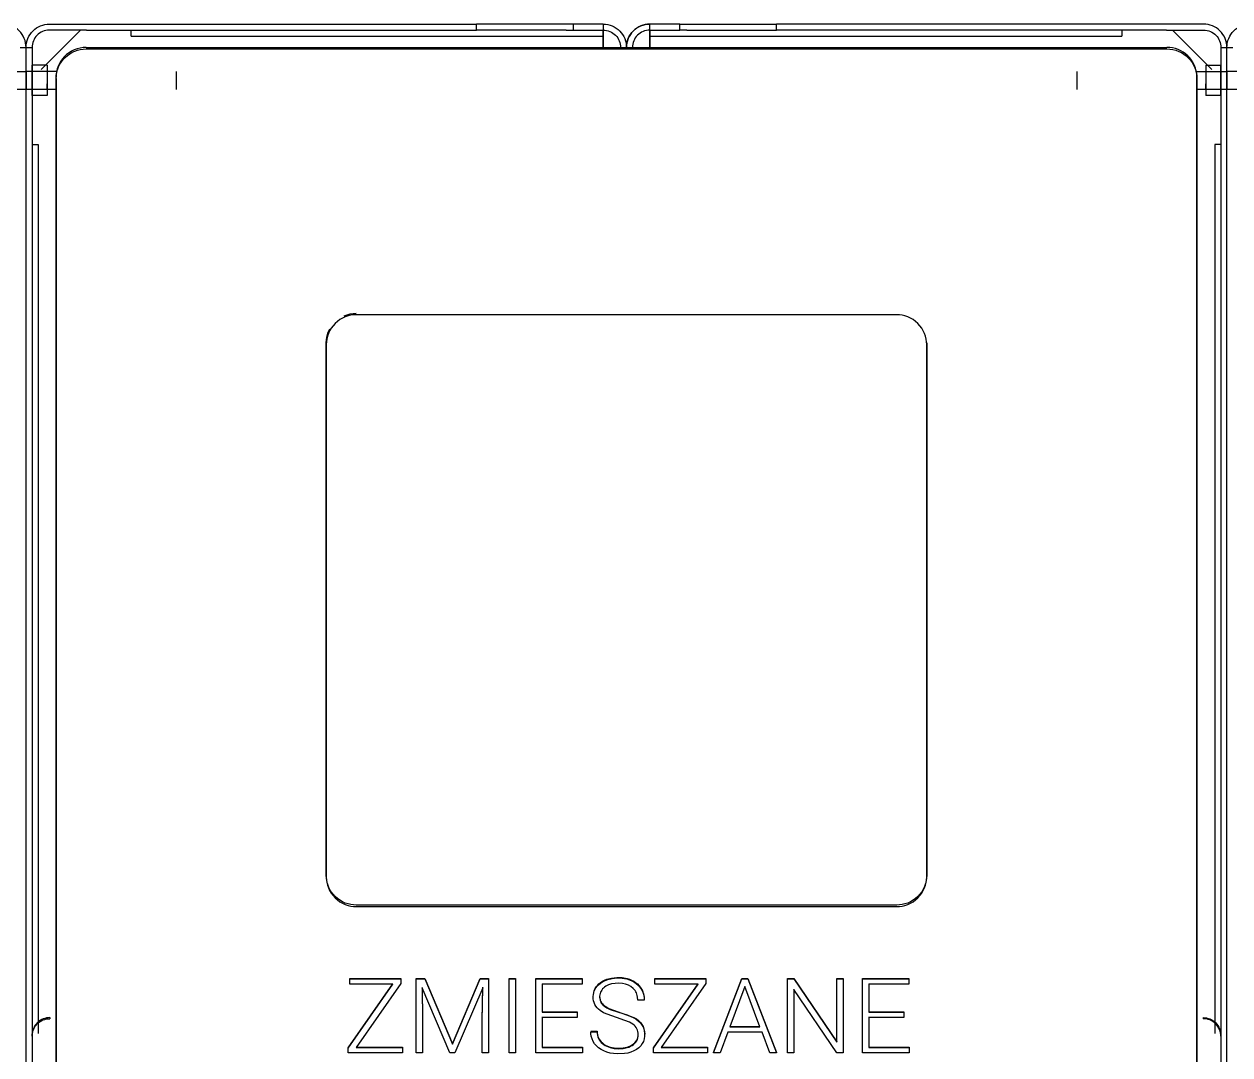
# Model space of a CAD drawing. Header units: millimetres. Extents: x 10366 to 28454, y 24552 to 29702.
# Drawn here: x 22527.2 to 22928.8, y 26916.3 to 27259.6 of the extents above; entities that cross this region are included whole.
import ezdxf

# ---------------------------------------------------------------- set-up
doc = ezdxf.new("R2010")
doc.units = ezdxf.units.MM
doc.header["$LTSCALE"] = 3
doc.layers.add('DomyÅ›lny', color=7, linetype='Continuous')

msp = doc.modelspace()

# ---------------------------------------------------------------- linework, layer by layer
at = {"layer": 'DomyÅ›lny'}
for p, q in [((22545.94, 27257.57), (22532.82, 27244.45)), ((22534.51, 27246.14), (22545.94, 27257.57)), ((22535.58, 27259.57), (22677.82, 27259.57)), ((22547.94, 27257.57), (22535.58, 27257.57)), ((22547.94, 27257.57), (22677.82, 27257.57)), ((22562.82, 27255.57), (22562.82, 27257.57)), ((22677.82, 27257.57), (22677.82, 27259.57)), ((22710.06, 27259.57), (22677.82, 27259.57)), ((22707.71, 27257.57), (22677.82, 27257.57)), ((22707.71, 27257.57), (22710.06, 27257.57)), ((22710.06, 27259.57), (22710.06, 27257.57)), ((22720.06, 27259.57), (22720.06, 27257.57)), ((22720.06, 27257.57), (22720.06, 27255.57)), ((22720.06, 27257.57), (22720.06, 27251.3)), ((22720.06, 27251.3), (22720.06, 27257.57)), ((22735.58, 27257.57), (22735.58, 27259.57)), ((22735.58, 27255.57), (22735.58, 27257.57)), ((22735.58, 27257.57), (22735.58, 27251.3)), ((22735.58, 27251.3), (22735.58, 27257.57)), ((22745.58, 27257.57), (22745.58, 27259.57)), ((22745.58, 27259.57), (22777.82, 27259.57)), ((22747.94, 27257.57), (22745.58, 27257.57)), ((22747.94, 27257.57), (22777.82, 27257.57)), ((22777.82, 27257.57), (22777.82, 27259.57)), ((22920.06, 27259.57), (22777.82, 27259.57)), ((22907.71, 27257.57), (22777.82, 27257.57)), ((22892.82, 27257.57), (22892.82, 27255.57)), ((22907.71, 27257.57), (22920.06, 27257.57)), ((22921.13, 27246.14), (22909.71, 27257.57)), ((22909.71, 27257.57), (22922.85, 27244.42)), ((22562.82, 27255.57), (22720.06, 27255.57)), ((22735.58, 27255.57), (22892.82, 27255.57)), ((22525.82, 27251.81), (22527.82, 27251.81)), ((22527.82, 26881.3), (22527.82, 27251.81)), ((22527.82, 26881.3), (22527.82, 27251.81)), ((22527.82, 27251.81), (22529.82, 27251.81)), ((22529.82, 27251.81), (22529.82, 26881.3)), ((22547.82, 27251.81), (22907.82, 27251.81)), ((22547.82, 27251.3), (22907.82, 27251.3)), ((22925.82, 27251.81), (22927.82, 27251.81)), ((22925.82, 27251.81), (22925.82, 26881.3)), ((22927.82, 26881.3), (22927.82, 27251.81)), ((22927.82, 27251.81), (22929.82, 27251.81)), ((22927.82, 26881.3), (22927.82, 27251.81)), ((22534.82, 27245.84), (22529.82, 27245.84)), ((22920.82, 27245.84), (22925.82, 27245.84)), ((22517.52, 27243.84), (22527.82, 27243.84)), ((22538.12, 27243.84), (22527.82, 27243.84)), ((22534.82, 27243.84), (22529.82, 27243.84)), ((22537.82, 26892.17), (22537.82, 27241.95)), ((22537.82, 27241.45), (22537.82, 26891.66)), ((22917.52, 27243.84), (22927.82, 27243.84)), ((22917.82, 26892.17), (22917.82, 27241.95)), ((22917.82, 27241.45), (22917.82, 26891.66)), ((22920.82, 27243.84), (22925.82, 27243.84)), ((22938.12, 27243.84), (22927.82, 27243.84)), ((22527.82, 27237.84), (22517.82, 27237.84)), ((22537.82, 27237.84), (22527.82, 27237.84)), ((22534.82, 27237.84), (22529.82, 27237.84)), ((22927.82, 27237.84), (22917.82, 27237.84)), ((22925.82, 27237.84), (22920.82, 27237.84)), ((22937.82, 27237.84), (22927.82, 27237.84)), ((22534.82, 27235.84), (22529.82, 27235.84)), ((22925.82, 27235.84), (22920.82, 27235.84)), ((22529.82, 27219.42), (22531.82, 27219.42)), ((22531.82, 27219.42), (22531.82, 26923.43)), ((22925.82, 27219.42), (22923.82, 27219.42)), ((22923.82, 27219.42), (22923.82, 26923.43)), ((22817.82, 27162.75), (22637.82, 27162.75)), ((22627.82, 26976.02), (22627.82, 27153.4)), ((22627.82, 27153.4), (22627.82, 27152.9)), ((22627.82, 27152.9), (22627.82, 26975.51)), ((22827.82, 27153.4), (22827.82, 27152.9)), ((22827.82, 27153.4), (22827.82, 26976.02)), ((22827.82, 26975.51), (22827.82, 27152.9)), ((22817.82, 26966.16), (22637.82, 26966.16)), ((22637.82, 26965.65), (22817.82, 26965.65)), ((22635.16, 26918.66), (22650, 26939.95)), ((22635.16, 26918.5), (22650, 26939.78)), ((22635.61, 26939.95), (22635.61, 26941.73)), ((22635.61, 26941.73), (22652.61, 26941.73)), ((22635.61, 26939.78), (22635.61, 26941.56)), ((22635.61, 26941.56), (22652.61, 26941.56)), ((22650, 26939.78), (22635.61, 26939.78)), ((22652.61, 26940.07), (22637.72, 26918.68)), ((22652.61, 26941.73), (22652.61, 26940.24)), ((22652.61, 26941.56), (22652.61, 26940.07)), ((22657.81, 26941.73), (22660.61, 26941.73)), ((22657.81, 26917.09), (22657.81, 26941.73)), ((22657.81, 26916.92), (22657.81, 26941.56)), ((22657.81, 26941.56), (22660.61, 26941.56)), ((22660.61, 26941.73), (22669.83, 26919.98)), ((22660.61, 26941.56), (22669.83, 26919.82)), ((22669.83, 26919.98), (22679.09, 26941.73)), ((22669.83, 26919.82), (22679.09, 26941.56)), ((22679.09, 26941.73), (22681.9, 26941.73)), ((22679.09, 26941.56), (22681.9, 26941.56)), ((22681.9, 26941.73), (22681.9, 26917.09)), ((22681.9, 26941.56), (22681.9, 26916.92)), ((22688.7, 26917.09), (22688.7, 26941.73)), ((22688.7, 26941.73), (22690.81, 26941.73)), ((22688.7, 26916.92), (22688.7, 26941.56)), ((22688.7, 26941.56), (22690.81, 26941.56)), ((22690.81, 26941.73), (22690.81, 26917.09)), ((22690.81, 26941.56), (22690.81, 26916.92)), ((22697.6, 26917.09), (22697.6, 26941.73)), ((22697.6, 26941.73), (22713.07, 26941.73)), ((22697.6, 26916.92), (22697.6, 26941.56)), ((22697.6, 26941.56), (22713.07, 26941.56)), ((22699.71, 26939.95), (22699.71, 26930.66)), ((22713.07, 26939.78), (22699.71, 26939.78)), ((22699.71, 26939.78), (22699.71, 26930.49)), ((22713.07, 26941.73), (22713.07, 26939.95)), ((22713.07, 26941.56), (22713.07, 26939.78)), ((22736.81, 26918.66), (22751.65, 26939.95)), ((22736.81, 26918.5), (22751.65, 26939.78)), ((22737.26, 26939.95), (22737.26, 26941.73)), ((22737.26, 26941.73), (22754.26, 26941.73)), ((22737.26, 26939.78), (22737.26, 26941.56)), ((22737.26, 26941.56), (22754.26, 26941.56)), ((22751.65, 26939.78), (22737.26, 26939.78)), ((22754.26, 26940.07), (22739.37, 26918.68)), ((22754.26, 26941.73), (22754.26, 26940.24)), ((22754.26, 26941.56), (22754.26, 26940.07)), ((22756.82, 26917.09), (22766.28, 26941.73)), ((22756.82, 26916.92), (22766.28, 26941.56)), ((22766.28, 26941.73), (22768.29, 26941.73)), ((22766.28, 26941.56), (22768.29, 26941.56)), ((22768.29, 26941.73), (22777.75, 26917.09)), ((22768.29, 26941.56), (22777.75, 26916.92)), ((22781.42, 26941.73), (22783.55, 26941.73)), ((22781.42, 26917.09), (22781.42, 26941.73)), ((22781.42, 26941.56), (22783.55, 26941.56)), ((22781.42, 26916.92), (22781.42, 26941.56)), ((22783.55, 26941.73), (22797.94, 26920.63)), ((22783.55, 26941.56), (22797.94, 26920.46)), ((22797.94, 26920.63), (22797.94, 26941.73)), ((22797.94, 26941.73), (22800.03, 26941.73)), ((22797.94, 26941.56), (22800.03, 26941.56)), ((22797.94, 26920.46), (22797.94, 26941.56)), ((22800.03, 26941.73), (22800.03, 26917.09)), ((22800.03, 26941.56), (22800.03, 26916.92)), ((22806.39, 26917.09), (22806.39, 26941.73)), ((22806.39, 26941.73), (22821.86, 26941.73)), ((22806.39, 26916.92), (22806.39, 26941.56)), ((22806.39, 26941.56), (22821.86, 26941.56)), ((22808.5, 26939.95), (22808.5, 26930.66)), ((22821.86, 26939.78), (22808.5, 26939.78)), ((22808.5, 26939.78), (22808.5, 26930.49)), ((22821.86, 26941.73), (22821.86, 26939.95)), ((22821.86, 26941.56), (22821.86, 26939.78)), ((22659.75, 26938.73), (22659.92, 26927.89)), ((22669.02, 26916.92), (22659.75, 26938.57)), ((22659.75, 26938.57), (22659.92, 26927.72)), ((22679.96, 26938.65), (22670.65, 26916.92)), ((22679.79, 26927.82), (22679.96, 26938.82)), ((22679.79, 26927.65), (22679.96, 26938.65)), ((22767.27, 26939.02), (22762.26, 26925.6)), ((22772.29, 26925.6), (22767.27, 26939.02)), ((22783.55, 26938.18), (22783.55, 26917.09)), ((22797.92, 26916.92), (22783.55, 26938.01)), ((22783.55, 26938.01), (22783.55, 26916.92)), ((22731.59, 26934.71), (22731.59, 26934.54)), ((22733.72, 26934.54), (22731.59, 26934.54)), ((22733.72, 26934.71), (22733.72, 26934.54)), ((22535.71, 26928.67), (22535.71, 26928.33)), ((22659.92, 26927.89), (22659.92, 26917.09)), ((22659.92, 26927.72), (22659.92, 26916.92)), ((22679.79, 26917.09), (22679.79, 26927.82)), ((22679.79, 26916.92), (22679.79, 26927.65)), ((22699.71, 26930.66), (22711.4, 26930.66)), ((22699.71, 26930.49), (22711.4, 26930.49)), ((22699.71, 26928.9), (22699.71, 26918.85)), ((22711.4, 26928.73), (22699.71, 26928.73)), ((22699.71, 26928.73), (22699.71, 26918.68)), ((22711.4, 26930.66), (22711.4, 26928.9)), ((22711.4, 26930.49), (22711.4, 26928.73)), ((22808.5, 26930.66), (22820.19, 26930.66)), ((22808.5, 26930.49), (22820.19, 26930.49)), ((22808.5, 26928.9), (22808.5, 26918.85)), ((22820.19, 26928.73), (22808.5, 26928.73)), ((22808.5, 26928.73), (22808.5, 26918.68)), ((22820.19, 26930.66), (22820.19, 26928.9)), ((22820.19, 26930.49), (22820.19, 26928.73)), ((22919.93, 26928.67), (22919.93, 26928.33)), ((22715.95, 26924.13), (22718.06, 26924.13)), ((22715.95, 26923.96), (22718.06, 26923.96)), ((22761.61, 26923.83), (22759.03, 26916.92)), ((22772.96, 26923.83), (22761.61, 26923.83)), ((22762.26, 26925.77), (22772.29, 26925.77)), ((22762.26, 26925.6), (22772.29, 26925.6)), ((22775.55, 26916.92), (22772.96, 26923.83)), ((22635.16, 26917.09), (22635.16, 26918.66)), ((22635.16, 26916.92), (22635.16, 26918.5)), ((22653.16, 26916.92), (22635.16, 26916.92)), ((22637.72, 26918.85), (22653.16, 26918.85)), ((22637.72, 26918.68), (22653.16, 26918.68)), ((22653.16, 26918.85), (22653.16, 26917.09)), ((22653.16, 26918.68), (22653.16, 26916.92)), ((22659.92, 26916.92), (22657.81, 26916.92)), ((22670.65, 26916.92), (22669.02, 26916.92)), ((22681.9, 26916.92), (22679.79, 26916.92)), ((22690.81, 26916.92), (22688.7, 26916.92)), ((22713.15, 26916.92), (22697.6, 26916.92)), ((22699.71, 26918.85), (22713.15, 26918.85)), ((22699.71, 26918.68), (22713.15, 26918.68)), ((22713.15, 26918.85), (22713.15, 26917.09)), ((22713.15, 26918.68), (22713.15, 26916.92)), ((22736.81, 26917.09), (22736.81, 26918.66)), ((22736.81, 26916.92), (22736.81, 26918.5)), ((22754.81, 26916.92), (22736.81, 26916.92)), ((22739.37, 26918.85), (22754.81, 26918.85)), ((22739.37, 26918.68), (22754.81, 26918.68)), ((22754.81, 26918.85), (22754.81, 26917.09)), ((22754.81, 26918.68), (22754.81, 26916.92)), ((22759.03, 26916.92), (22756.82, 26916.92)), ((22777.75, 26916.92), (22775.55, 26916.92)), ((22783.55, 26916.92), (22781.42, 26916.92)), ((22800.03, 26916.92), (22797.92, 26916.92)), ((22821.94, 26916.92), (22806.39, 26916.92)), ((22808.5, 26918.85), (22821.94, 26918.85)), ((22808.5, 26918.68), (22821.94, 26918.68)), ((22821.94, 26918.85), (22821.94, 26917.09)), ((22821.94, 26918.68), (22821.94, 26916.92))]:
    msp.add_line(p, q, dxfattribs=at)
for points in [[(22527.82, 27251.81, 0), (22527.78, 27252.58, 0), (22527.67, 27253.35, 0), (22527.48, 27254.09, 0), (22527.21, 27254.82, 0), (22526.88, 27255.51, 0), (22526.48, 27256.16, 0), (22526.02, 27256.77, 0), (22525.5, 27257.34, 0), (22524.94, 27257.84, 0), (22524.32, 27258.29, 0), (22523.67, 27258.67, 0), (22522.99, 27258.99, 0), (22522.28, 27259.24, 0), (22521.55, 27259.42, 0), (22520.81, 27259.53, 0), (22520.06, 27259.57, 0)], [(22527.82, 27251.81, 0), (22527.86, 27252.58, 0), (22527.97, 27253.35, 0), (22528.17, 27254.09, 0), (22528.43, 27254.82, 0), (22528.76, 27255.51, 0), (22529.16, 27256.16, 0), (22529.62, 27256.77, 0), (22530.14, 27257.34, 0), (22530.7, 27257.84, 0), (22531.32, 27258.29, 0), (22531.97, 27258.67, 0), (22532.65, 27258.99, 0), (22533.36, 27259.24, 0), (22534.09, 27259.42, 0), (22534.83, 27259.53, 0), (22535.58, 27259.57, 0)], [(22535.58, 27257.57, 0), (22535, 27257.54, 0), (22534.43, 27257.45, 0), (22533.87, 27257.31, 0), (22533.33, 27257.11, 0), (22532.82, 27256.86, 0), (22532.33, 27256.56, 0), (22531.88, 27256.22, 0), (22531.47, 27255.84, 0), (22531.09, 27255.42, 0), (22530.76, 27254.96, 0), (22530.48, 27254.48, 0), (22530.24, 27253.97, 0), (22530.06, 27253.45, 0), (22529.93, 27252.91, 0), (22529.85, 27252.36, 0), (22529.82, 27251.81, 0)], [(22720.06, 27259.57, 0), (22720.06, 27259.57, 0), (22720.06, 27259.57, 0), (22720.06, 27259.57, 0), (22720.06, 27259.57, 0), (22720.06, 27259.57, 0), (22720.06, 27259.57, 0), (22720.06, 27259.57, 0), (22720.06, 27259.57, 0), (22720.06, 27259.57, 0), (22720.06, 27259.57, 0), (22720.06, 27259.57, 0), (22720.06, 27259.57, 0), (22720.04, 27259.57, 0), (22719.99, 27259.57, 0), (22719.77, 27259.57, 0), (22718.83, 27259.57, 0), (22710.06, 27259.57, 0)], [(22710.06, 27257.57, 0), (22720.06, 27257.57, 0)], [(22720.06, 27259.57, 0), (22720.84, 27259.53, 0), (22721.6, 27259.41, 0), (22722.35, 27259.22, 0), (22723.07, 27258.96, 0), (22723.76, 27258.62, 0), (22724.42, 27258.23, 0), (22725.03, 27257.77, 0), (22725.59, 27257.25, 0), (22726.1, 27256.68, 0), (22726.54, 27256.07, 0), (22726.93, 27255.42, 0), (22727.25, 27254.73, 0), (22727.5, 27254.02, 0), (22727.68, 27253.29, 0), (22727.78, 27252.55, 0), (22727.82, 27251.81, 0)], [(22720.06, 27257.57, 0), (22720.64, 27257.54, 0), (22721.21, 27257.45, 0), (22721.77, 27257.31, 0), (22722.31, 27257.11, 0), (22722.82, 27256.86, 0), (22723.31, 27256.56, 0), (22723.76, 27256.22, 0), (22724.18, 27255.84, 0), (22724.55, 27255.42, 0), (22724.88, 27254.96, 0), (22725.16, 27254.48, 0), (22725.4, 27253.97, 0), (22725.58, 27253.45, 0), (22725.71, 27252.91, 0), (22725.79, 27252.36, 0), (22725.82, 27251.81, 0)], [(22735.58, 27259.57, 0), (22734.81, 27259.53, 0), (22734.04, 27259.41, 0), (22733.29, 27259.22, 0), (22732.57, 27258.96, 0), (22731.88, 27258.62, 0), (22731.22, 27258.23, 0), (22730.61, 27257.77, 0), (22730.05, 27257.25, 0), (22729.54, 27256.68, 0), (22729.1, 27256.07, 0), (22728.71, 27255.42, 0), (22728.39, 27254.73, 0), (22728.14, 27254.02, 0), (22727.96, 27253.29, 0), (22727.86, 27252.55, 0), (22727.82, 27251.81, 0)], [(22727.82, 27251.81, 0), (22727.86, 27252.58, 0), (22727.97, 27253.35, 0), (22728.17, 27254.09, 0), (22728.43, 27254.82, 0), (22728.76, 27255.51, 0), (22729.16, 27256.16, 0), (22729.62, 27256.77, 0), (22730.14, 27257.34, 0), (22730.7, 27257.84, 0), (22731.32, 27258.29, 0), (22731.97, 27258.67, 0), (22732.65, 27258.99, 0), (22733.36, 27259.24, 0), (22734.09, 27259.42, 0), (22734.83, 27259.53, 0), (22735.58, 27259.57, 0)], [(22735.58, 27257.57, 0), (22735, 27257.54, 0), (22734.43, 27257.45, 0), (22733.87, 27257.31, 0), (22733.33, 27257.11, 0), (22732.82, 27256.86, 0), (22732.33, 27256.56, 0), (22731.88, 27256.22, 0), (22731.47, 27255.84, 0), (22731.09, 27255.42, 0), (22730.76, 27254.96, 0), (22730.48, 27254.48, 0), (22730.24, 27253.97, 0), (22730.06, 27253.45, 0), (22729.93, 27252.91, 0), (22729.85, 27252.36, 0), (22729.82, 27251.81, 0)], [(22745.58, 27259.57, 0), (22735.58, 27259.57, 0)], [(22735.58, 27257.57, 0), (22735.58, 27257.57, 0), (22735.58, 27257.57, 0), (22735.58, 27257.57, 0), (22735.58, 27257.57, 0), (22735.58, 27257.57, 0), (22735.58, 27257.57, 0), (22735.58, 27257.57, 0), (22735.58, 27257.57, 0), (22735.58, 27257.57, 0), (22735.58, 27257.57, 0), (22735.58, 27257.57, 0), (22735.6, 27257.57, 0), (22735.65, 27257.57, 0), (22735.87, 27257.57, 0), (22736.81, 27257.57, 0), (22745.58, 27257.57, 0)], [(22927.82, 27251.81, 0), (22927.78, 27252.58, 0), (22927.67, 27253.35, 0), (22927.48, 27254.09, 0), (22927.21, 27254.82, 0), (22926.88, 27255.51, 0), (22926.48, 27256.16, 0), (22926.02, 27256.77, 0), (22925.5, 27257.34, 0), (22924.94, 27257.84, 0), (22924.32, 27258.29, 0), (22923.67, 27258.67, 0), (22922.99, 27258.99, 0), (22922.28, 27259.24, 0), (22921.55, 27259.42, 0), (22920.81, 27259.53, 0), (22920.06, 27259.57, 0)], [(22920.06, 27257.57, 0), (22920.64, 27257.54, 0), (22921.21, 27257.45, 0), (22921.77, 27257.31, 0), (22922.31, 27257.11, 0), (22922.82, 27256.86, 0), (22923.31, 27256.56, 0), (22923.76, 27256.22, 0), (22924.18, 27255.84, 0), (22924.55, 27255.42, 0), (22924.88, 27254.96, 0), (22925.16, 27254.48, 0), (22925.4, 27253.97, 0), (22925.58, 27253.45, 0), (22925.71, 27252.91, 0), (22925.79, 27252.36, 0), (22925.82, 27251.81, 0)], [(22927.82, 27251.81, 0), (22927.86, 27252.58, 0), (22927.97, 27253.35, 0), (22928.17, 27254.09, 0), (22928.43, 27254.82, 0), (22928.76, 27255.51, 0), (22929.16, 27256.16, 0), (22929.62, 27256.77, 0), (22930.14, 27257.34, 0), (22930.7, 27257.84, 0), (22931.32, 27258.29, 0), (22931.97, 27258.67, 0), (22932.65, 27258.99, 0), (22933.36, 27259.24, 0), (22934.09, 27259.42, 0), (22934.83, 27259.53, 0), (22935.58, 27259.57, 0)], [(22547.82, 27251.81, 0), (22546.8, 27251.76, 0), (22545.79, 27251.6, 0), (22544.81, 27251.35, 0), (22543.87, 27251.01, 0), (22542.96, 27250.57, 0), (22542.12, 27250.05, 0), (22541.33, 27249.45, 0), (22540.61, 27248.78, 0), (22539.97, 27248.05, 0), (22539.4, 27247.26, 0), (22538.91, 27246.44, 0), (22538.51, 27245.56, 0), (22538.21, 27244.67, 0), (22537.98, 27243.74, 0), (22537.86, 27242.86, 0), (22537.82, 27241.95, 0)], [(22537.82, 27241.45, 0), (22537.87, 27242.44, 0), (22538.02, 27243.43, 0), (22538.28, 27244.39, 0), (22538.62, 27245.31, 0), (22539.05, 27246.19, 0), (22539.57, 27247.02, 0), (22540.17, 27247.79, 0), (22540.83, 27248.5, 0), (22541.56, 27249.13, 0), (22542.35, 27249.7, 0), (22543.18, 27250.18, 0), (22544.05, 27250.58, 0), (22544.95, 27250.89, 0), (22545.88, 27251.11, 0), (22546.84, 27251.26, 0), (22547.82, 27251.3, 0)], [(22917.82, 27241.95, 0), (22917.77, 27242.95, 0), (22917.62, 27243.94, 0), (22917.36, 27244.89, 0), (22917.02, 27245.82, 0), (22916.59, 27246.7, 0), (22916.07, 27247.53, 0), (22915.47, 27248.3, 0), (22914.81, 27249.01, 0), (22914.08, 27249.64, 0), (22913.29, 27250.2, 0), (22912.46, 27250.68, 0), (22911.59, 27251.08, 0), (22910.69, 27251.4, 0), (22909.76, 27251.62, 0), (22908.8, 27251.76, 0), (22907.82, 27251.81, 0)], [(22907.82, 27251.3, 0), (22908.84, 27251.25, 0), (22909.85, 27251.1, 0), (22910.83, 27250.84, 0), (22911.77, 27250.5, 0), (22912.68, 27250.06, 0), (22913.52, 27249.54, 0), (22914.31, 27248.95, 0), (22915.03, 27248.28, 0), (22915.68, 27247.55, 0), (22916.24, 27246.76, 0), (22916.73, 27245.93, 0), (22917.13, 27245.05, 0), (22917.44, 27244.16, 0), (22917.66, 27243.23, 0), (22917.78, 27242.35, 0), (22917.82, 27241.45, 0)], [(22534.82, 27245.84, 0), (22534.82, 27245.84, 0), (22534.82, 27245.84, 0), (22534.82, 27245.84, 0), (22534.82, 27245.84, 0), (22534.82, 27245.84, 0), (22534.82, 27245.84, 0), (22534.82, 27245.84, 0), (22534.82, 27245.84, 0), (22534.82, 27245.84, 0), (22534.82, 27245.83, 0), (22534.82, 27245.83, 0), (22534.82, 27245.83, 0), (22534.82, 27245.8, 0), (22534.82, 27245.69, 0), (22534.82, 27245.22, 0), (22534.82, 27235.84, 0)], [(22920.82, 27245.84, 0), (22920.82, 27245.84, 0), (22920.82, 27245.84, 0), (22920.82, 27245.84, 0), (22920.82, 27245.84, 0), (22920.82, 27245.84, 0), (22920.82, 27245.84, 0), (22920.82, 27245.84, 0), (22920.82, 27245.84, 0), (22920.82, 27245.84, 0), (22920.82, 27245.83, 0), (22920.82, 27245.83, 0), (22920.82, 27245.83, 0), (22920.82, 27245.8, 0), (22920.82, 27245.69, 0), (22920.82, 27245.22, 0), (22920.82, 27235.84, 0)], [(22527.82, 27243.84, 0), (22527.82, 27243.84, 0), (22527.82, 27243.84, 0), (22527.82, 27243.84, 0), (22527.82, 27243.84, 0), (22527.82, 27243.84, 0), (22527.82, 27243.84, 0), (22527.82, 27243.84, 0), (22527.82, 27243.84, 0), (22527.82, 27243.84, 0), (22527.82, 27243.83, 0), (22527.82, 27243.83, 0), (22527.82, 27243.83, 0), (22527.82, 27243.81, 0), (22527.82, 27243.75, 0), (22527.82, 27243.47, 0), (22527.82, 27240.91, 0), (22527.82, 27238.74, 0), (22527.82, 27238.05, 0), (22527.82, 27237.89, 0), (22527.82, 27237.85, 0), (22527.82, 27237.84, 0), (22527.82, 27237.84, 0), (22527.82, 27237.84, 0), (22527.82, 27237.84, 0), (22527.82, 27237.84, 0), (22527.82, 27237.84, 0), (22527.82, 27237.84, 0), (22527.82, 27237.84, 0), (22527.82, 27237.84, 0), (22527.82, 27237.84, 0), (22527.82, 27237.84, 0), (22527.82, 27237.84, 0), (22527.82, 27237.84, 0)], [(22527.82, 27243.84, 0), (22527.82, 27243.84, 0), (22527.82, 27243.84, 0), (22527.82, 27243.84, 0), (22527.82, 27243.84, 0), (22527.82, 27243.84, 0), (22527.82, 27243.84, 0), (22527.82, 27243.84, 0), (22527.82, 27243.84, 0), (22527.82, 27243.84, 0), (22527.82, 27243.83, 0), (22527.82, 27243.83, 0), (22527.82, 27243.83, 0), (22527.82, 27243.81, 0), (22527.82, 27243.75, 0), (22527.82, 27243.47, 0), (22527.82, 27240.91, 0), (22527.82, 27238.74, 0), (22527.82, 27238.05, 0), (22527.82, 27237.89, 0), (22527.82, 27237.85, 0), (22527.82, 27237.84, 0), (22527.82, 27237.84, 0), (22527.82, 27237.84, 0), (22527.82, 27237.84, 0), (22527.82, 27237.84, 0), (22527.82, 27237.84, 0), (22527.82, 27237.84, 0), (22527.82, 27237.84, 0), (22527.82, 27237.84, 0), (22527.82, 27237.84, 0), (22527.82, 27237.84, 0), (22527.82, 27237.84, 0), (22527.82, 27237.84, 0)], [(22529.82, 27243.84, 0), (22529.82, 27243.84, 0), (22529.82, 27243.84, 0), (22529.82, 27243.84, 0), (22529.82, 27243.84, 0), (22529.82, 27243.84, 0), (22529.82, 27243.84, 0), (22529.82, 27243.84, 0), (22529.82, 27243.84, 0), (22529.82, 27243.84, 0), (22529.82, 27243.83, 0), (22529.82, 27243.83, 0), (22529.82, 27243.83, 0), (22529.82, 27243.81, 0), (22529.82, 27243.75, 0), (22529.82, 27243.47, 0), (22529.82, 27240.91, 0), (22529.82, 27238.74, 0), (22529.82, 27238.05, 0), (22529.82, 27237.89, 0), (22529.82, 27237.85, 0), (22529.82, 27237.84, 0), (22529.82, 27237.84, 0), (22529.82, 27237.84, 0), (22529.82, 27237.84, 0), (22529.82, 27237.84, 0), (22529.82, 27237.84, 0), (22529.82, 27237.84, 0), (22529.82, 27237.84, 0), (22529.82, 27237.84, 0), (22529.82, 27237.84, 0), (22529.82, 27237.84, 0), (22529.82, 27237.84, 0), (22529.82, 27237.84, 0)], [(22534.82, 27243.84, 0), (22534.82, 27243.84, 0), (22534.82, 27243.84, 0), (22534.82, 27243.84, 0), (22534.82, 27243.84, 0), (22534.82, 27243.84, 0), (22534.82, 27243.84, 0), (22534.82, 27243.84, 0), (22534.82, 27243.84, 0), (22534.82, 27243.84, 0), (22534.82, 27243.83, 0), (22534.82, 27243.83, 0), (22534.82, 27243.83, 0), (22534.82, 27243.8, 0), (22534.82, 27243.67, 0), (22534.82, 27242.28, 0), (22534.82, 27238.49, 0), (22534.82, 27237.9, 0), (22534.82, 27237.85, 0), (22534.82, 27237.84, 0), (22534.82, 27237.84, 0), (22534.82, 27237.84, 0), (22534.82, 27237.84, 0), (22534.82, 27237.84, 0), (22534.82, 27237.84, 0), (22534.82, 27237.84, 0), (22534.82, 27237.84, 0), (22534.82, 27237.84, 0), (22534.82, 27237.84, 0), (22534.82, 27237.84, 0), (22534.82, 27237.84, 0), (22534.82, 27237.84, 0), (22534.82, 27237.84, 0), (22534.82, 27237.84, 0), (22534.82, 27237.84, 0), (22534.82, 27237.84, 0), (22534.82, 27237.84, 0), (22534.82, 27237.84, 0), (22534.82, 27237.84, 0), (22534.82, 27237.88, 0), (22534.82, 27238, 0), (22534.82, 27238.54, 0), (22534.82, 27239.65, 0)], [(22577.82, 27243.84, 0), (22577.82, 27243.84, 0), (22577.82, 27243.84, 0), (22577.82, 27243.84, 0), (22577.82, 27243.84, 0), (22577.82, 27243.84, 0), (22577.82, 27243.84, 0), (22577.82, 27243.84, 0), (22577.82, 27243.84, 0), (22577.82, 27243.84, 0), (22577.82, 27243.83, 0), (22577.82, 27243.83, 0), (22577.82, 27243.83, 0), (22577.82, 27243.81, 0), (22577.82, 27243.75, 0), (22577.82, 27243.47, 0), (22577.82, 27237.84, 0)], [(22877.82, 27243.84, 0), (22877.82, 27243.84, 0), (22877.82, 27243.84, 0), (22877.82, 27243.84, 0), (22877.82, 27243.84, 0), (22877.82, 27243.84, 0), (22877.82, 27243.84, 0), (22877.82, 27243.84, 0), (22877.82, 27243.84, 0), (22877.82, 27243.84, 0), (22877.82, 27243.83, 0), (22877.82, 27243.83, 0), (22877.82, 27243.83, 0), (22877.82, 27243.81, 0), (22877.82, 27243.75, 0), (22877.82, 27243.47, 0), (22877.82, 27237.84, 0)], [(22920.82, 27243.84, 0), (22920.82, 27243.84, 0), (22920.82, 27243.84, 0), (22920.82, 27243.84, 0), (22920.82, 27243.84, 0), (22920.82, 27243.84, 0), (22920.82, 27243.84, 0), (22920.82, 27243.84, 0), (22920.82, 27243.84, 0), (22920.82, 27243.84, 0), (22920.82, 27243.83, 0), (22920.82, 27243.83, 0), (22920.82, 27243.83, 0), (22920.82, 27243.8, 0), (22920.82, 27243.67, 0), (22920.82, 27242.28, 0), (22920.82, 27238.49, 0), (22920.82, 27237.9, 0), (22920.82, 27237.85, 0), (22920.82, 27237.84, 0), (22920.82, 27237.84, 0), (22920.82, 27237.84, 0), (22920.82, 27237.84, 0), (22920.82, 27237.84, 0), (22920.82, 27237.84, 0), (22920.82, 27237.84, 0), (22920.82, 27237.84, 0), (22920.82, 27237.84, 0), (22920.82, 27237.84, 0), (22920.82, 27237.84, 0), (22920.82, 27237.84, 0), (22920.82, 27237.84, 0), (22920.82, 27237.84, 0), (22920.82, 27237.84, 0), (22920.82, 27237.84, 0), (22920.82, 27237.84, 0), (22920.82, 27237.84, 0), (22920.82, 27237.84, 0), (22920.82, 27237.84, 0), (22920.82, 27237.88, 0), (22920.82, 27238, 0), (22920.82, 27238.54, 0), (22920.82, 27239.65, 0)], [(22925.82, 27243.84, 0), (22925.82, 27243.84, 0), (22925.82, 27243.84, 0), (22925.82, 27243.84, 0), (22925.82, 27243.84, 0), (22925.82, 27243.84, 0), (22925.82, 27243.84, 0), (22925.82, 27243.84, 0), (22925.82, 27243.84, 0), (22925.82, 27243.84, 0), (22925.82, 27243.83, 0), (22925.82, 27243.83, 0), (22925.82, 27243.83, 0), (22925.82, 27243.81, 0), (22925.82, 27243.75, 0), (22925.82, 27243.47, 0), (22925.82, 27240.91, 0), (22925.82, 27238.74, 0), (22925.82, 27238.05, 0), (22925.82, 27237.89, 0), (22925.82, 27237.85, 0), (22925.82, 27237.84, 0), (22925.82, 27237.84, 0), (22925.82, 27237.84, 0), (22925.82, 27237.84, 0), (22925.82, 27237.84, 0), (22925.82, 27237.84, 0), (22925.82, 27237.84, 0), (22925.82, 27237.84, 0), (22925.82, 27237.84, 0), (22925.82, 27237.84, 0), (22925.82, 27237.84, 0), (22925.82, 27237.84, 0), (22925.82, 27237.84, 0)], [(22927.82, 27243.84, 0), (22927.82, 27243.84, 0), (22927.82, 27243.84, 0), (22927.82, 27243.84, 0), (22927.82, 27243.84, 0), (22927.82, 27243.84, 0), (22927.82, 27243.84, 0), (22927.82, 27243.84, 0), (22927.82, 27243.84, 0), (22927.82, 27243.84, 0), (22927.82, 27243.83, 0), (22927.82, 27243.83, 0), (22927.82, 27243.83, 0), (22927.82, 27243.81, 0), (22927.82, 27243.75, 0), (22927.82, 27243.47, 0), (22927.82, 27237.84, 0)], [(22927.82, 27243.84, 0), (22927.82, 27243.84, 0), (22927.82, 27243.84, 0), (22927.82, 27243.84, 0), (22927.82, 27243.84, 0), (22927.82, 27243.84, 0), (22927.82, 27243.84, 0), (22927.82, 27243.84, 0), (22927.82, 27243.84, 0), (22927.82, 27243.84, 0), (22927.82, 27243.83, 0), (22927.82, 27243.83, 0), (22927.82, 27243.83, 0), (22927.82, 27243.81, 0), (22927.82, 27243.75, 0), (22927.82, 27243.47, 0), (22927.82, 27237.84, 0)], [(22637.82, 27162.75, 0), (22636.92, 27162.71, 0), (22636, 27162.59, 0), (22635.07, 27162.37, 0), (22634.14, 27162.06, 0), (22633.23, 27161.65, 0), (22632.35, 27161.14, 0), (22631.52, 27160.55, 0), (22630.75, 27159.86, 0), (22630.06, 27159.11, 0), (22629.45, 27158.29, 0), (22628.94, 27157.42, 0), (22628.52, 27156.52, 0), (22628.21, 27155.61, 0), (22627.99, 27154.69, 0), (22627.86, 27153.78, 0), (22627.82, 27152.9, 0)], [(22633.73, 27162.4, 0), (22634.75, 27162.78, 0), (22635.79, 27163.05, 0), (22636.82, 27163.21, 0), (22637.82, 27163.26, 0)], [(22827.82, 27152.9, 0), (22827.78, 27153.78, 0), (22827.65, 27154.69, 0), (22827.43, 27155.61, 0), (22827.12, 27156.52, 0), (22826.7, 27157.42, 0), (22826.19, 27158.29, 0), (22825.58, 27159.11, 0), (22824.89, 27159.86, 0), (22824.12, 27160.55, 0), (22823.29, 27161.14, 0), (22822.41, 27161.65, 0), (22821.5, 27162.06, 0), (22820.57, 27162.37, 0), (22819.64, 27162.59, 0), (22818.72, 27162.71, 0), (22817.82, 27162.75, 0)], [(22627.82, 27153.4, 0), (22627.89, 27154.56, 0), (22628.11, 27155.76, 0), (22628.49, 27156.95, 0), (22629.04, 27158.12, 0)], [(22637.82, 26966.16, 0), (22636.92, 26966.2, 0), (22636, 26966.33, 0), (22635.07, 26966.54, 0), (22634.14, 26966.85, 0), (22633.23, 26967.26, 0), (22632.35, 26967.77, 0), (22631.52, 26968.37, 0), (22630.75, 26969.05, 0), (22630.06, 26969.81, 0), (22629.45, 26970.62, 0), (22628.94, 26971.49, 0), (22628.52, 26972.39, 0), (22628.21, 26973.31, 0), (22627.99, 26974.22, 0), (22627.86, 26975.13, 0), (22627.82, 26976.02, 0)], [(22827.82, 26976.02, 0), (22827.78, 26975.13, 0), (22827.65, 26974.22, 0), (22827.43, 26973.31, 0), (22827.12, 26972.39, 0), (22826.7, 26971.49, 0), (22826.19, 26970.62, 0), (22825.58, 26969.81, 0), (22824.89, 26969.05, 0), (22824.12, 26968.37, 0), (22823.29, 26967.77, 0), (22822.41, 26967.26, 0), (22821.5, 26966.85, 0), (22820.57, 26966.54, 0), (22819.64, 26966.33, 0), (22818.72, 26966.2, 0), (22817.82, 26966.16, 0)], [(22627.82, 26975.51, 0), (22627.86, 26974.62, 0), (22627.99, 26973.71, 0), (22628.21, 26972.8, 0), (22628.52, 26971.88, 0), (22628.94, 26970.98, 0), (22629.45, 26970.12, 0), (22630.06, 26969.3, 0), (22630.75, 26968.54, 0), (22631.52, 26967.86, 0), (22632.35, 26967.26, 0), (22633.23, 26966.75, 0), (22634.14, 26966.35, 0), (22635.07, 26966.03, 0), (22636, 26965.82, 0), (22636.92, 26965.69, 0), (22637.82, 26965.65, 0)], [(22817.82, 26965.65, 0), (22818.72, 26965.69, 0), (22819.64, 26965.82, 0), (22820.57, 26966.03, 0), (22821.5, 26966.35, 0), (22822.41, 26966.75, 0), (22823.29, 26967.26, 0), (22824.12, 26967.86, 0), (22824.89, 26968.54, 0), (22825.58, 26969.3, 0), (22826.19, 26970.12, 0), (22826.7, 26970.98, 0), (22827.12, 26971.88, 0), (22827.43, 26972.8, 0), (22827.65, 26973.71, 0), (22827.78, 26974.62, 0), (22827.82, 26975.51, 0)], [(22731.59, 26934.54, 0), (22731.52, 26935.54, 0), (22731.42, 26936.01, 0), (22731.29, 26936.46, 0), (22731.12, 26936.89, 0), (22730.91, 26937.3, 0), (22730.67, 26937.68, 0), (22730.38, 26938.04, 0), (22730.06, 26938.39, 0), (22729.32, 26939, 0), (22728.47, 26939.47, 0), (22727.51, 26939.82, 0), (22726.46, 26940.04, 0), (22725.3, 26940.12, 0), (22724.03, 26940.07, 0), (22722.88, 26939.89, 0), (22721.85, 26939.57, 0), (22720.95, 26939.12, 0), (22720.54, 26938.84, 0), (22720.18, 26938.54, 0), (22719.86, 26938.22, 0), (22719.58, 26937.88, 0), (22719.35, 26937.51, 0), (22719.16, 26937.13, 0), (22719.02, 26936.72, 0), (22718.93, 26936.3, 0), (22718.88, 26935.85, 0), (22718.87, 26935.4, 0), (22718.91, 26934.96, 0), (22719, 26934.54, 0), (22719.13, 26934.15, 0), (22719.3, 26933.77, 0), (22719.52, 26933.42, 0), (22719.78, 26933.08, 0), (22720.09, 26932.77, 0), (22720.44, 26932.47, 0), (22721.3, 26931.92, 0), (22722.37, 26931.4, 0), (22725.16, 26930.45, 0), (22728.06, 26929.56, 0), (22730.21, 26928.64, 0), (22731.02, 26928.16, 0), (22731.73, 26927.63, 0), (22732.34, 26927.06, 0), (22732.85, 26926.44, 0), (22733.25, 26925.78, 0), (22733.56, 26925.06, 0), (22733.76, 26924.28, 0), (22733.86, 26923.44, 0), (22733.86, 26922.53, 0), (22733.73, 26921.62, 0), (22733.46, 26920.78, 0), (22733.07, 26920.01, 0), (22732.55, 26919.3, 0), (22731.89, 26918.65, 0), (22731.12, 26918.07, 0), (22730.25, 26917.58, 0), (22729.3, 26917.19, 0), (22728.27, 26916.89, 0), (22727.15, 26916.7, 0), (22724.71, 26916.59, 0), (22723.53, 26916.69, 0), (22722.4, 26916.89, 0), (22721.32, 26917.18, 0), (22720.29, 26917.58, 0), (22719.34, 26918.06, 0), (22718.51, 26918.62, 0), (22717.79, 26919.27, 0), (22717.19, 26919.99, 0), (22716.7, 26920.78, 0), (22716.33, 26921.62, 0), (22716.09, 26922.52, 0), (22715.98, 26923.23, 0), (22715.95, 26923.96, 0)], [(22716.74, 26935.72, 0), (22716.78, 26936.42, 0), (22716.89, 26937.09, 0), (22717.09, 26937.73, 0), (22717.36, 26938.33, 0), (22717.71, 26938.89, 0), (22718.13, 26939.43, 0), (22718.64, 26939.92, 0), (22719.21, 26940.39, 0), (22719.85, 26940.8, 0), (22720.52, 26941.15, 0), (22721.24, 26941.45, 0), (22722.81, 26941.87, 0), (22724.55, 26942.06, 0), (22726.35, 26942.01, 0), (22728.01, 26941.71, 0), (22728.78, 26941.46, 0), (22729.53, 26941.15, 0), (22730.22, 26940.78, 0), (22730.86, 26940.37, 0), (22731.44, 26939.9, 0), (22731.96, 26939.38, 0), (22732.41, 26938.81, 0), (22732.81, 26938.2, 0), (22733.14, 26937.55, 0), (22733.39, 26936.88, 0), (22733.58, 26936.18, 0), (22733.69, 26935.46, 0), (22733.72, 26934.71, 0)], [(22731.75, 26922.98, 0), (22731.72, 26923.53, 0), (22731.63, 26924.05, 0), (22731.49, 26924.54, 0), (22731.3, 26924.99, 0), (22731.05, 26925.41, 0), (22730.74, 26925.8, 0), (22730.37, 26926.15, 0), (22729.94, 26926.48, 0), (22728.8, 26927.13, 0), (22727.28, 26927.75, 0), (22720.2, 26930.27, 0), (22719.06, 26931, 0), (22718.5, 26931.47, 0), (22718.02, 26931.97, 0), (22717.62, 26932.51, 0), (22717.29, 26933.08, 0), (22717.04, 26933.68, 0), (22716.86, 26934.32, 0), (22716.76, 26934.99, 0), (22716.74, 26935.68, 0), (22716.79, 26936.33, 0), (22716.9, 26936.96, 0), (22717.09, 26937.55, 0), (22717.34, 26938.11, 0), (22717.65, 26938.65, 0), (22718.04, 26939.15, 0), (22718.49, 26939.62, 0), (22719.01, 26940.07, 0), (22719.59, 26940.47, 0), (22720.21, 26940.83, 0), (22721.55, 26941.38, 0), (22723.04, 26941.74, 0), (22724.69, 26941.89, 0), (22726.37, 26941.84, 0), (22727.93, 26941.56, 0), (22729.36, 26941.06, 0), (22730.64, 26940.35, 0), (22731.2, 26939.93, 0), (22731.71, 26939.47, 0), (22732.17, 26938.96, 0), (22732.58, 26938.41, 0), (22732.93, 26937.82, 0), (22733.21, 26937.21, 0), (22733.43, 26936.58, 0), (22733.59, 26935.92, 0), (22733.69, 26935.24, 0), (22733.72, 26934.54, 0)], [(22718.87, 26935.74, 0), (22718.91, 26935.17, 0), (22719.02, 26934.63, 0), (22719.2, 26934.13, 0), (22719.47, 26933.66, 0), (22719.8, 26933.23, 0), (22720.21, 26932.83, 0), (22720.7, 26932.46, 0), (22721.94, 26931.76, 0), (22723.54, 26931.12, 0), (22730.28, 26928.77, 0), (22731.12, 26928.26, 0), (22731.85, 26927.69, 0), (22732.47, 26927.08, 0), (22732.97, 26926.42, 0), (22733.37, 26925.71, 0), (22733.65, 26924.93, 0), (22733.82, 26924.09, 0), (22733.88, 26923.18, 0)], [(22535.71, 26928.67, 0), (22535.18, 26928.64, 0), (22534.64, 26928.57, 0), (22534.09, 26928.44, 0), (22533.54, 26928.26, 0), (22533.01, 26928.02, 0), (22532.49, 26927.72, 0), (22532, 26927.37, 0), (22531.55, 26926.97, 0), (22531.14, 26926.52, 0), (22530.78, 26926.04, 0), (22530.48, 26925.53, 0), (22530.23, 26925, 0), (22530.05, 26924.46, 0), (22529.92, 26923.92, 0), (22529.84, 26923.38, 0), (22529.82, 26922.86, 0)], [(22529.82, 26922.52, 0), (22529.84, 26923.04, 0), (22529.92, 26923.58, 0), (22530.05, 26924.12, 0), (22530.23, 26924.66, 0), (22530.48, 26925.19, 0), (22530.78, 26925.7, 0), (22531.14, 26926.18, 0), (22531.55, 26926.63, 0), (22532, 26927.03, 0), (22532.49, 26927.38, 0), (22533.01, 26927.68, 0), (22533.54, 26927.92, 0), (22534.09, 26928.1, 0), (22534.64, 26928.23, 0), (22535.18, 26928.3, 0), (22535.71, 26928.33, 0)], [(22919.93, 26928.67, 0), (22920.46, 26928.64, 0), (22921, 26928.57, 0), (22921.55, 26928.44, 0), (22922.1, 26928.26, 0), (22922.63, 26928.02, 0), (22923.15, 26927.72, 0), (22923.64, 26927.37, 0), (22924.09, 26926.97, 0), (22924.5, 26926.52, 0), (22924.86, 26926.04, 0), (22925.16, 26925.53, 0), (22925.4, 26925, 0), (22925.59, 26924.46, 0), (22925.72, 26923.92, 0), (22925.79, 26923.38, 0), (22925.82, 26922.86, 0)], [(22925.82, 26922.52, 0), (22925.79, 26923.04, 0), (22925.72, 26923.58, 0), (22925.59, 26924.12, 0), (22925.4, 26924.66, 0), (22925.16, 26925.19, 0), (22924.86, 26925.7, 0), (22924.5, 26926.18, 0), (22924.09, 26926.63, 0), (22923.64, 26927.03, 0), (22923.15, 26927.38, 0), (22922.63, 26927.68, 0), (22922.1, 26927.92, 0), (22921.55, 26928.1, 0), (22921, 26928.23, 0), (22920.46, 26928.3, 0), (22919.93, 26928.33, 0)], [(22718.06, 26924.13, 0), (22718.09, 26923.54, 0), (22718.17, 26922.98, 0), (22718.3, 26922.44, 0), (22718.49, 26921.94, 0), (22718.73, 26921.47, 0), (22719.03, 26921.03, 0), (22719.37, 26920.61, 0), (22719.78, 26920.23, 0), (22720.23, 26919.88, 0), (22720.72, 26919.56, 0), (22721.25, 26919.29, 0), (22722.41, 26918.87, 0), (22723.71, 26918.61, 0), (22725.16, 26918.51, 0), (22726.66, 26918.59, 0), (22728, 26918.85, 0), (22728.6, 26919.05, 0), (22729.17, 26919.3, 0), (22729.69, 26919.59, 0), (22730.17, 26919.93, 0), (22730.59, 26920.3, 0), (22730.94, 26920.7, 0), (22731.23, 26921.13, 0), (22731.46, 26921.59, 0), (22731.62, 26922.08, 0), (22731.71, 26922.6, 0), (22731.75, 26923.15, 0)], [(22718.06, 26923.96, 0), (22718.09, 26923.37, 0), (22718.17, 26922.81, 0), (22718.3, 26922.27, 0), (22718.49, 26921.77, 0), (22718.73, 26921.3, 0), (22719.03, 26920.86, 0), (22719.37, 26920.44, 0), (22719.78, 26920.06, 0), (22720.23, 26919.71, 0), (22720.72, 26919.39, 0), (22721.25, 26919.12, 0), (22722.41, 26918.7, 0), (22723.71, 26918.44, 0), (22725.16, 26918.34, 0), (22726.66, 26918.42, 0), (22728, 26918.68, 0), (22728.6, 26918.88, 0), (22729.17, 26919.13, 0), (22729.69, 26919.42, 0), (22730.17, 26919.76, 0), (22730.59, 26920.13, 0), (22730.94, 26920.53, 0), (22731.23, 26920.96, 0), (22731.46, 26921.42, 0), (22731.62, 26921.91, 0), (22731.71, 26922.43, 0), (22731.75, 26922.98, 0)]]:
    msp.add_polyline3d(points, dxfattribs=at)
for points in [[(22529.82, 27245.84, 0), (22529.82, 27245.84, 0), (22529.82, 27245.84, 0), (22529.82, 27245.84, 0), (22529.82, 27245.84, 0), (22529.82, 27245.84, 0), (22529.82, 27245.84, 0), (22529.82, 27245.84, 0), (22529.82, 27245.84, 0), (22529.82, 27245.83, 0), (22529.82, 27245.83, 0), (22529.82, 27245.83, 0), (22529.82, 27245.8, 0), (22529.82, 27245.69, 0), (22529.82, 27245.22, 0), (22529.82, 27236.59, 0), (22529.82, 27235.86, 0), (22529.82, 27235.84, 0), (22529.82, 27235.84, 0), (22529.82, 27235.84, 0), (22529.82, 27235.84, 0), (22529.82, 27235.84, 0), (22529.82, 27235.84, 0), (22529.82, 27235.84, 0), (22529.82, 27235.84, 0), (22529.82, 27235.84, 0), (22529.82, 27235.84, 0), (22529.82, 27235.84, 0), (22529.82, 27235.84, 0), (22529.82, 27235.84, 0), (22529.82, 27235.84, 0), (22529.82, 27235.84, 0), (22529.82, 27235.84, 0), (22529.82, 27235.84, 0), (22529.82, 27235.87, 0), (22529.82, 27235.98, 0), (22529.82, 27236.45, 0), (22529.82, 27240.71, 0), (22529.82, 27244.32, 0), (22529.82, 27245.47, 0), (22529.82, 27245.75, 0), (22529.82, 27245.81, 0), (22529.82, 27245.83, 0), (22529.82, 27245.83, 0), (22529.82, 27245.83, 0), (22529.82, 27245.84, 0), (22529.82, 27245.84, 0), (22529.82, 27245.84, 0), (22529.82, 27245.84, 0), (22529.82, 27245.84, 0), (22529.82, 27245.84, 0), (22529.82, 27245.84, 0), (22529.82, 27245.84, 0)], [(22925.82, 27245.84, 0), (22925.82, 27245.84, 0), (22925.82, 27245.84, 0), (22925.82, 27245.84, 0), (22925.82, 27245.84, 0), (22925.82, 27245.84, 0), (22925.82, 27245.84, 0), (22925.82, 27245.84, 0), (22925.82, 27245.84, 0), (22925.82, 27245.83, 0), (22925.82, 27245.83, 0), (22925.82, 27245.83, 0), (22925.82, 27245.8, 0), (22925.82, 27245.69, 0), (22925.82, 27245.22, 0), (22925.82, 27236.59, 0), (22925.82, 27235.86, 0), (22925.82, 27235.84, 0), (22925.82, 27235.84, 0), (22925.82, 27235.84, 0), (22925.82, 27235.84, 0), (22925.82, 27235.84, 0), (22925.82, 27235.84, 0), (22925.82, 27235.84, 0), (22925.82, 27235.84, 0), (22925.82, 27235.84, 0), (22925.82, 27235.84, 0), (22925.82, 27235.84, 0), (22925.82, 27235.84, 0), (22925.82, 27235.84, 0), (22925.82, 27235.84, 0), (22925.82, 27235.84, 0), (22925.82, 27235.84, 0), (22925.82, 27235.84, 0), (22925.82, 27235.87, 0), (22925.82, 27235.98, 0), (22925.82, 27236.45, 0), (22925.82, 27240.71, 0), (22925.82, 27244.32, 0), (22925.82, 27245.47, 0), (22925.82, 27245.75, 0), (22925.82, 27245.81, 0), (22925.82, 27245.83, 0), (22925.82, 27245.83, 0), (22925.82, 27245.83, 0), (22925.82, 27245.84, 0), (22925.82, 27245.84, 0), (22925.82, 27245.84, 0), (22925.82, 27245.84, 0), (22925.82, 27245.84, 0), (22925.82, 27245.84, 0), (22925.82, 27245.84, 0), (22925.82, 27245.84, 0)]]:
    msp.add_polyline3d(points, close=True, dxfattribs=at)

doc.saveas('drawing.dxf')
